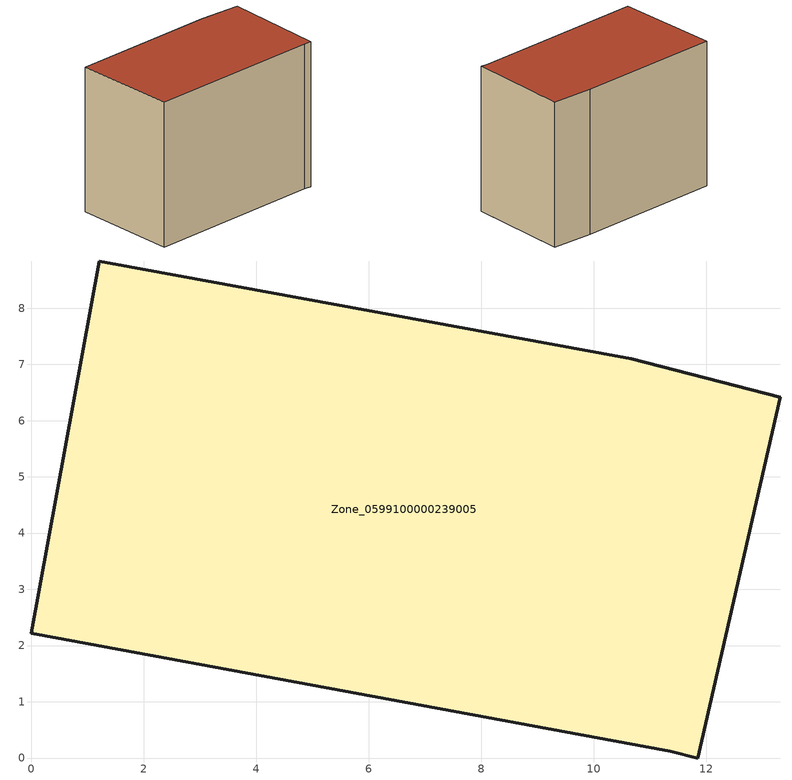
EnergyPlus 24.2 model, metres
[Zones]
Zone_0599100000239005
 floor ground (C_G): 11.37,0.12 0,2.22 1.21,8.84 10.66,7.1 13.31,6.42 11.86,0 z0
 wall outside (C_F): 0,2.22 11.37,0.12 11.86,0 13.31,6.42 10.66,7.1 1.21,8.84 0,2.22 z0:9.52
 roof outside (C_R): 11.86,0 13.31,6.42 10.66,7.1 1.21,8.84 0,2.22 11.37,0.12 z9.52
[BUILDING]
Pand.0599100000239005: North Axis=0; Terrain=City; Loads Convergence Tolerance Value=0.04; Temperature Convergence Tolerance Value=0.4; Solar Distribution=FullExterior; Maximum Number of Warmup Days=25; Minimum Number of Warmup Days=1
[Site:Location]
Rotterdam.The.Hague.AP_ZH_NLD Design_Conditions: Latitude=51.96; Longitude=4.45; Time Zone=1; Elevation=-4.5
[SITE:GROUNDTEMPERATURE:BUILDINGSURFACE]
18, 18, 18, 18, 18, 18, 18, 18, 18, 18, 18, 18
[MATERIAL] Thermal Absorptance=0.9; Solar Absorptance=0.7; Visible Absorptance=0.7
Name | Roughness | Thickness | Conductivity | Density | Specific Heat
G.TI.1946 | MediumSmooth | 0.15 | 1 | 540 | 1210
F.TI.1946 | Rough | 0.3 | 0.857143 | 1920 | 840
R.TI.1946 | MediumRough | 0.2 | 0.1 | 1500 | 1000
[CONSTRUCTION]
C_G: G.TI.1946
C_F: F.TI.1946
C_R: R.TI.1946
[ZONE]
Zone_0599100000239005: Type=1; Multiplier=1; Ceiling Height=Autocalculate; Volume=Autocalculate; Floor Area=autocalculate; Part of Total Floor Area=Yes
[ZONEINFILTRATION:DESIGNFLOWRATE]
Infil_Zone_0599100000239005: Zone or ZoneList or Space or SpaceList=Zone_0599100000239005; Schedule=AlwaysOn; Design Flow Rate Calculation Method=Flow/Area; Flow Rate per Floor Area=0.003; Constant Term Coefficient=1; Temperature Term Coefficient=0; Velocity Term Coefficient=0; Velocity Squared Term Coefficient=0
[HVACTEMPLATE:ZONE:IDEALLOADSAIRSYSTEM]
Zone_0599100000239005: Maximum Heating Supply Air Temperature=50; Minimum Cooling Supply Air Temperature=13; Maximum Heating Supply Air Humidity Ratio=0.0156; Minimum Cooling Supply Air Humidity Ratio=0.0077; Heating Limit=NoLimit; Cooling Limit=NoLimit; Dehumidification Control Type=ConstantSensibleHeatRatio; Cooling Sensible Heat Ratio=0.7; Dehumidification Setpoint=60; Humidification Control Type=None; Humidification Setpoint=30; Outdoor Air Method=None; Outdoor Air Flow Rate per Person=0.00944; Outdoor Air Flow Rate per Zone Floor Area=0; Outdoor Air Flow Rate per Zone=0; Demand Controlled Ventilation Type=None; Outdoor Air Economizer Type=NoEconomizer; Heat Recovery Type=None; Sensible Heat Recovery Effectiveness=0.7; Latent Heat Recovery Effectiveness=0.65
[ZONECONTROL:THERMOSTAT]
ThermostatControl_Zone_0599100000239005: Zone or ZoneList=Zone_0599100000239005; Control Type Schedule=DualSetpointControlType; Control 1=Thermostat_Zone_0599100000239005; Temperature Difference Between Cutout And Setpoint=0
[THERMOSTATSETPOINT:DUALSETPOINT]
Thermostat_Zone_0599100000239005: Heating Setpoint Temperature Schedule=HeatingSetpoint_Zone_0599100000239005; Cooling Setpoint Temperature Schedule=CoolingSetpoint_Zone_0599100000239005
[SCHEDULE:COMPACT]
HeatingSetpoint_Zone_0599100000239005: Through: 12/31, For: AllDays, Until: 24:00, 21
CoolingSetpoint_Zone_0599100000239005: Through: 12/31, For: AllDays, Until: 24:00, 24
DualSetpointControlType: Through: 12/31, For: AllDays, Until: 24:00, 4
AlwaysOn: Through: 12/31, For: AllDays, Until: 24:00, 1
